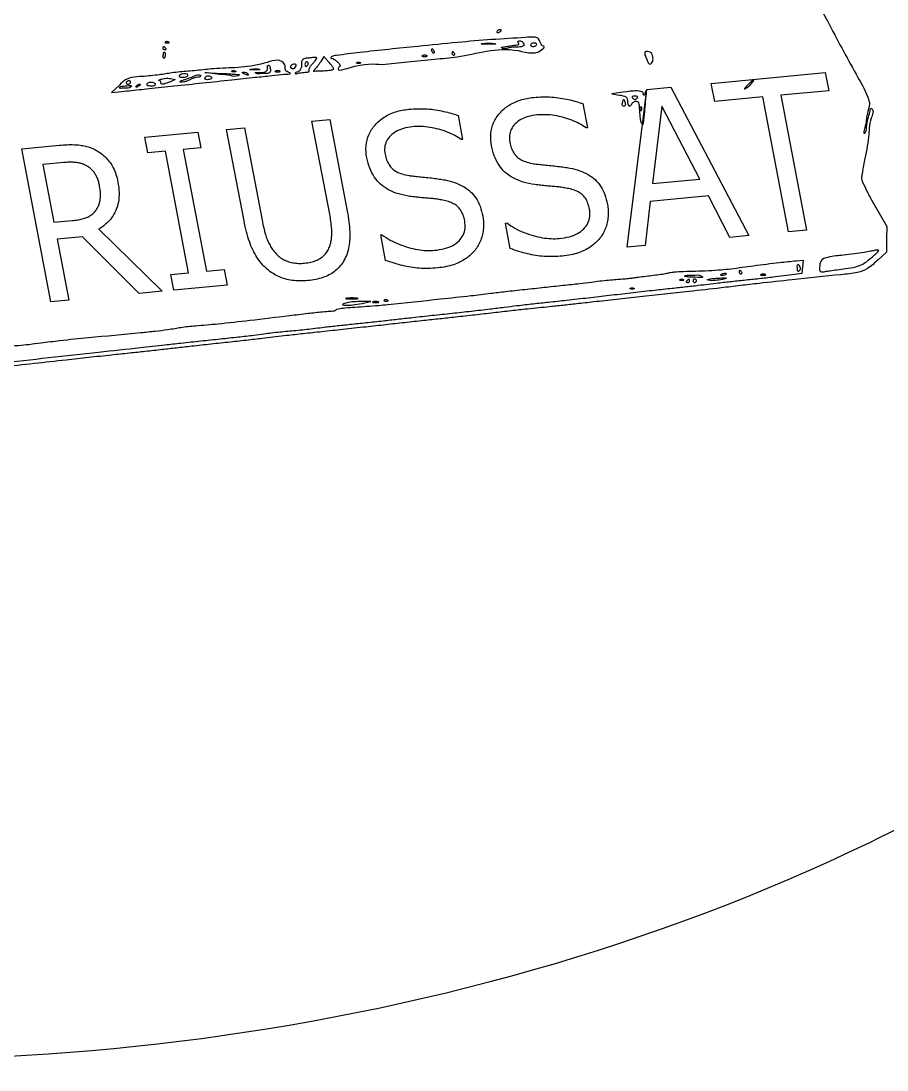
# Model space of a CAD drawing. Extents: x 145.8 to 183.3, y 29.9 to 64.5.
# Drawn here: x 162.83 to 170.75, y 29.91 to 39.51 of the extents above; entities that cross this region are included whole.
import ezdxf

# ---------------------------------------------------------------- set-up
doc = ezdxf.new("R2010")
doc.units = 0
doc.layers.add('Layer_1', color=7, linetype='CONTINUOUS')

msp = doc.modelspace()

# ---------------------------------------------------------------- linework, layer by layer
at = {"layer": 'Layer_1', "color": 7}
for points in [[(170.0319, 39.714248), (170.094525, 39.722198), (170.211915, 39.50676)], [(164.17626, 39.320925), (164.17626, 39.321225)], [(167.049023, 39.306307), (167.049038, 39.30615)], [(164.147648, 39.192697), (164.147498, 39.192622)], [(165.645353, 39.135375), (165.599678, 39.1872), (165.571478, 39.143175)], [(166.590773, 39.233175), (166.590923, 39.23325)], [(167.225385, 39.2718), (167.225468, 39.272175)], [(165.34005, 39.0927), (165.34005, 39.0924)], [(165.899295, 39.132375), (165.899295, 39.132075)], [(166.130873, 39.115102), (166.131045, 39.115125)], [(164.64291, 39.023122), (164.509868, 39.041722), (164.666385, 39.033322)], [(164.64291, 39.023422), (164.64291, 39.023122)], [(164.756715, 39.054548), (164.756715, 39.054248)], [(164.870235, 39.029122), (164.86986, 39.029122)], [(164.928728, 39.071332), (164.928773, 39.071497)], [(165.014745, 39.040522), (165.01464, 39.040597)], [(165.437993, 39.0438), (165.438173, 39.044175)], [(165.69135, 39.0729), (165.691328, 39.0732)], [(163.726942, 38.926372), (163.653892, 38.857372), (163.721917, 38.864872)], [(163.727843, 38.904547), (163.727843, 38.904922)], [(164.102873, 38.950822), (164.102918, 38.950972)], [(164.195663, 38.986297), (164.237138, 38.978347), (164.195588, 38.956822)], [(164.228182, 38.918722), (164.228138, 38.918422)], [(164.508818, 38.983822), (164.508893, 38.983672)], [(168.313215, 38.858587), (168.234953, 38.847187), (168.305378, 38.835262)], [(167.968936, 38.756225), (168.010934, 38.536217), (167.999358, 38.53512)], [(168.494872, 38.707072), (168.494573, 38.707072)], [(165.652442, 37.742919), (165.48983, 38.594756), (165.6537, 38.610295), (165.813502, 37.772542)], [(166.826889, 38.647924), (166.868887, 38.427916), (166.857311, 38.426818)], [(168.534503, 38.66382), (168.534697, 38.663797)], [(164.867569, 37.682855), (164.70765, 38.520589), (164.87152, 38.536129), (165.033234, 37.688991)], [(164.119093, 37.039437), (163.9064, 37.019267), (163.38799, 37.536786), (163.157081, 37.514889), (163.263334, 36.958285), (163.099464, 36.942745), (162.832215, 38.342724), (163.177334, 38.375451)], [(163.219443, 38.216715), (163.026604, 38.198428), (163.127473, 37.670028), (163.292996, 37.685725)], [(168.195767, 37.833014), (168.195832, 37.832859)], [(170.636422, 37.833233), (170.751855, 37.630523), (170.751105, 37.51416), (170.750355, 37.397805), (170.67312, 37.32783)], [(167.05372, 37.724713), (167.053715, 37.724551)], [(167.305454, 37.429682), (167.260942, 37.662858), (167.272518, 37.663956)], [(163.538825, 37.607519), (164.119093, 37.039437)], [(166.163337, 37.321375), (166.118825, 37.55455), (166.130402, 37.555648)], [(169.834425, 37.184775), (169.977802, 37.203), (169.983052, 37.26195), (169.989052, 37.3209), (169.926127, 37.31565)], [(168.9006, 37.178055), (168.90063, 37.178355)], [(168.857917, 37.14492), (168.857917, 37.14462)], [(169.108147, 37.144005), (169.108147, 37.144455)], [(165.899085, 36.975105), (165.899092, 36.974512)], [(168.403995, 37.06662), (168.403995, 37.06632)], [(165.973725, 36.932062), (166.028475, 36.944362), (165.95805, 36.945862)], [(166.09473, 36.942352), (166.09473, 36.942712)], [(166.180133, 36.957937), (166.180133, 36.958237)]]:
    msp.add_lwpolyline(points, dxfattribs=at)
for points in [[(167.21763, 39.42015)], [(167.491553, 39.294825)], [(164.14986, 39.26355)], [(166.501568, 39.1956)], [(166.77156, 39.216525)], [(168.609953, 39.190672)], [(165.425498, 39.113925)], [(164.275088, 39.013372)], [(165.155513, 39.054998)], [(170.221378, 38.874971), (169.781082, 38.833217), (170.016742, 37.598716), (169.852879, 37.583177), (169.617219, 38.817678), (169.176922, 38.775924), (169.145334, 38.941402), (170.18979, 39.040449)], [(163.789883, 38.950972)], [(163.887443, 38.921647)], [(163.977705, 38.935297)], [(164.322053, 38.976998)], [(169.490375, 37.5488), (169.315745, 37.53224), (169.120433, 37.910965), (168.587441, 37.860421), (168.54109, 37.458779), (168.374738, 37.443004), (168.556063, 38.885521), (168.774552, 38.90624)], [(169.534485, 38.96625)], [(168.422872, 38.810115)], [(168.356947, 38.763165)], [(169.039431, 38.066014), (168.692222, 38.732831), (168.606589, 38.024967)], [(164.712506, 37.095711), (164.225862, 37.049562), (164.198582, 37.192468), (164.359969, 37.207773), (164.147282, 38.321931), (163.985895, 38.306627), (163.958613, 38.449541), (164.445257, 38.49569), (164.472539, 38.352776), (164.311152, 38.337471), (164.523839, 37.223313), (164.685226, 37.238617)], [(163.54384, 38.009154)], [(169.2294, 37.18818)], [(169.401495, 37.213605)], [(169.601055, 37.19268)], [(169.934092, 37.25343)], [(170.374425, 37.246582)], [(168.916268, 37.126395)], [(168.978892, 37.13517)], [(165.973703, 36.932137)]]:
    msp.add_lwpolyline(points, close=True, dxfattribs=at)
at = {"layer": 'Layer_1', "color": 1}
msp.add_open_spline([(176.274137, 35.676233), (174.448874, 34.323994), (170.848624, 31.656765), (164.371538, 29.864639), (157.949926, 29.994084), (152.205285, 32.244073), (147.920151, 36.383592), (145.717178, 41.904163), (145.88826, 48.00469), (148.285365, 53.910654), (152.567969, 58.979144), (158.233907, 62.65021), (164.638105, 64.525827), (171.078211, 64.375197), (176.818578, 62.130105), (181.103733, 57.990562), (183.310609, 52.46552), (183.12301, 46.383912), (180.792569, 40.401587), (177.812071, 37.284597), (176.274137, 35.676233)], degree=3, knots=[0, 0, 0, 0, 6.766367, 13.346357, 19.73316, 25.749556, 31.410271, 37.120766, 43.060724, 49.272926, 55.895829, 62.662196, 69.242186, 75.628989, 81.645386, 87.3061, 93.016596, 98.956553, 105.168756, 111.791658, 111.791658, 111.791658, 111.791658], dxfattribs=at)
at = {"layer": 'Layer_1', "color": 7}
for points, knots in [([(170.211915, 39.50676), (170.297176, 39.346061), (170.419833, 39.114877), (170.560715, 38.870743), (170.603367, 38.745359), (170.563386, 38.651204), (170.571107, 38.596762), (170.532925, 38.470356), (170.566592, 38.499694), (170.56389, 38.559712), (170.584587, 38.631705), (170.599277, 38.6779), (170.604229, 38.719883), (170.640077, 38.690688), (170.587326, 38.588419), (170.593389, 38.435866), (170.554648, 38.277618), (170.533107, 38.161205), (170.526366, 38.109114), (170.516971, 38.062993), (170.544745, 38.009118), (170.581041, 37.931337), (170.616459, 37.868596), (170.636422, 37.833233)], [0, 0, 0, 0, 0.544915, 0.783926, 0.849497, 0.93277, 1.053359, 1.118671, 1.126336, 1.172814, 1.287328, 1.333518, 1.357312, 1.364654, 1.450728, 1.625724, 1.855514, 1.924025, 1.981128, 2.014514, 2.061116, 2.155023, 2.276321, 2.276321, 2.276321, 2.276321]), ([(167.21763, 39.42015), (167.218956, 39.422691), (167.221247, 39.427082), (167.218619, 39.434732), (167.210525, 39.436541), (167.201876, 39.433983), (167.192931, 39.428595), (167.186372, 39.421093), (167.182584, 39.413251), (167.184955, 39.405426), (167.193335, 39.403808), (167.201991, 39.406312), (167.211095, 39.411615), (167.215452, 39.417305), (167.21763, 39.42015)], [0, 0, 0, 0, 0.008318, 0.014371, 0.021111, 0.030565, 0.041236, 0.051904, 0.060275, 0.066269, 0.073326, 0.08278, 0.093451, 0.104119, 0.104119, 0.104119, 0.104119]), ([(164.14986, 39.26355), (164.148009, 39.266289), (164.144606, 39.271324), (164.139213, 39.276439), (164.133682, 39.280275), (164.128875, 39.276845), (164.127151, 39.270939), (164.125966, 39.263534), (164.128101, 39.255241), (164.134617, 39.249313), (164.142513, 39.247297), (164.150578, 39.2487), (164.153706, 39.256506), (164.151276, 39.260957), (164.14986, 39.26355)], [0, 0, 0, 0, 0.009787, 0.017989, 0.023275, 0.027275, 0.033341, 0.041424, 0.049644, 0.057846, 0.066449, 0.073783, 0.079856, 0.088334, 0.088334, 0.088334, 0.088334]), ([(164.17626, 39.321225), (164.172377, 39.322413), (164.164998, 39.324669), (164.154831, 39.323878), (164.1461, 39.321811), (164.144352, 39.313163), (164.155882, 39.311599), (164.166315, 39.311873), (164.177297, 39.310312), (164.185945, 39.31772), (164.180059, 39.319668), (164.17626, 39.320925)], [0, 0, 0, 0, 0.011987, 0.022779, 0.031207, 0.035888, 0.043789, 0.057767, 0.071206, 0.075849, 0.084303, 0.084303, 0.084303, 0.084303]), ([(166.131045, 39.115125), (166.209211, 39.122994), (166.369739, 39.139154), (166.598236, 39.164587), (166.938887, 39.187393), (167.246405, 39.306383), (167.557663, 39.190124), (167.620648, 39.281066), (167.596435, 39.283273), (167.586817, 39.302658), (167.572933, 39.325951), (167.563922, 39.361329), (167.506884, 39.368566), (167.370714, 39.355022), (167.131867, 39.344509), (166.805436, 39.31519), (166.403013, 39.274112), (166.032808, 39.237849), (165.771205, 39.204394), (165.679755, 39.193734), (165.662115, 39.178149), (165.664155, 39.169123), (165.675548, 39.17038), (165.688878, 39.164283), (165.706615, 39.152981), (165.725463, 39.135493), (165.741526, 39.12084), (165.75058, 39.099068), (165.735458, 39.091362), (165.71509, 39.047584), (165.954711, 39.129811), (166.05545, 39.1214), (166.130873, 39.115102)], [0, 0, 0, 0, 0.235596, 0.483843, 0.690995, 1.252747, 1.488672, 1.499069, 1.51499, 1.537189, 1.562929, 1.598284, 1.634129, 1.716036, 2.024629, 2.337978, 2.703831, 3.237303, 3.45104, 3.500123, 3.509646, 3.514677, 3.523026, 3.53775, 3.55987, 3.585355, 3.613967, 3.628521, 3.643794, 3.656929, 3.7581, 4.059518, 4.059518, 4.059518, 4.059518]), ([(167.049038, 39.30615), (167.060073, 39.307188), (167.084033, 39.30944), (167.122993, 39.308526), (167.14643, 39.308629), (167.182192, 39.302398), (167.137807, 39.300005), (167.107339, 39.30033), (167.078047, 39.300567), (167.030217, 39.30211), (167.04428, 39.305249), (167.049023, 39.306307)], [0, 0, 0, 0, 0.033615, 0.072982, 0.109731, 0.124807, 0.143079, 0.190207, 0.238496, 0.25981, 0.270656, 0.270656, 0.270656, 0.270656]), ([(167.225468, 39.272175), (167.232928, 39.273551), (167.252369, 39.277137), (167.285596, 39.282148), (167.325876, 39.286286), (167.355272, 39.294419), (167.384914, 39.29555), (167.384638, 39.312804), (167.371761, 39.314426), (167.373788, 39.327421), (167.385976, 39.330711), (167.399818, 39.331992), (167.414573, 39.324011), (167.425258, 39.311366), (167.437806, 39.290524), (167.405785, 39.275922), (167.359888, 39.271275), (167.304062, 39.275851), (167.232789, 39.246468), (167.225986, 39.269744), (167.225385, 39.2718)], [0, 0, 0, 0, 0.022731, 0.059233, 0.10163, 0.14023, 0.16168, 0.169379, 0.182234, 0.188617, 0.201692, 0.215141, 0.230854, 0.248369, 0.268393, 0.287108, 0.333563, 0.413117, 0.477247, 0.483459, 0.483459, 0.483459, 0.483459]), ([(167.491553, 39.294825), (167.492769, 39.297708), (167.495717, 39.304696), (167.508847, 39.309183), (167.52341, 39.311072), (167.536769, 39.30979), (167.548343, 39.30439), (167.547018, 39.29297), (167.538068, 39.286267), (167.52711, 39.280725), (167.514541, 39.27843), (167.50323, 39.280367), (167.493842, 39.285757), (167.492281, 39.29194), (167.491553, 39.294825)], [0, 0, 0, 0, 0.009054, 0.021943, 0.038312, 0.05336, 0.063203, 0.071246, 0.082436, 0.095325, 0.108232, 0.119774, 0.129617, 0.138226, 0.138226, 0.138226, 0.138226]), ([(164.147498, 39.192622), (164.148575, 39.196885), (164.150625, 39.204999), (164.148653, 39.216596), (164.143154, 39.225713), (164.132227, 39.22654), (164.12712, 39.214799), (164.127106, 39.199084), (164.121551, 39.178113), (164.142744, 39.168501), (164.14556, 39.182397), (164.147648, 39.192697)], [0, 0, 0, 0, 0.013028, 0.024804, 0.034803, 0.042365, 0.052247, 0.067371, 0.093902, 0.101996, 0.125188, 0.125188, 0.125188, 0.125188]), ([(166.501568, 39.1956), (166.505693, 39.196839), (166.514311, 39.199428), (166.528172, 39.198625), (166.537848, 39.19795), (166.548273, 39.190713), (166.533051, 39.187493), (166.521189, 39.187905), (166.509279, 39.187439), (166.494194, 39.191025), (166.499321, 39.194206), (166.501568, 39.1956)], [0, 0, 0, 0, 0.012904, 0.026954, 0.039857, 0.045962, 0.053475, 0.070681, 0.087743, 0.095334, 0.101253, 0.101253, 0.101253, 0.101253]), ([(166.590923, 39.23325), (166.589265, 39.236355), (166.586208, 39.242082), (166.58528, 39.250185), (166.586562, 39.258282), (166.594638, 39.258092), (166.599965, 39.250374), (166.604953, 39.239173), (166.615091, 39.2232), (166.5984, 39.214462), (166.59406, 39.225109), (166.590773, 39.233175)], [0, 0, 0, 0, 0.010338, 0.019067, 0.025522, 0.030397, 0.038945, 0.05131, 0.071565, 0.077935, 0.097837, 0.097837, 0.097837, 0.097837]), ([(166.77156, 39.216525), (166.77175, 39.219171), (166.772086, 39.223855), (166.773918, 39.229723), (166.778653, 39.233256), (166.784211, 39.229493), (166.789581, 39.224348), (166.794813, 39.217209), (166.798523, 39.209505), (166.795538, 39.201801), (166.787501, 39.20025), (166.779678, 39.202208), (166.772902, 39.208131), (166.772011, 39.213704), (166.77156, 39.216525)], [0, 0, 0, 0, 0.00795, 0.014078, 0.018113, 0.023327, 0.031483, 0.041407, 0.049716, 0.055843, 0.063085, 0.071704, 0.079848, 0.088192, 0.088192, 0.088192, 0.088192]), ([(168.609878, 39.190672), (168.607532, 39.199074), (168.603374, 39.213965), (168.585186, 39.230969), (168.563852, 39.231575), (168.536255, 39.236124), (168.534465, 39.200453), (168.553688, 39.170814), (168.562159, 39.137995), (168.582426, 39.112429), (168.600397, 39.12783), (168.610705, 39.143873), (168.614506, 39.16689), (168.611547, 39.182347), (168.609953, 39.190672)], [0, 0, 0, 0, 0.02595, 0.045992, 0.06838, 0.092889, 0.109672, 0.156801, 0.199418, 0.217655, 0.235955, 0.255759, 0.277508, 0.302898, 0.302898, 0.302898, 0.302898]), ([(164.228138, 38.918422), (164.315488, 38.92777), (164.49137, 38.946591), (164.737312, 38.972347), (164.948904, 38.996138), (165.106454, 39.009929), (165.219543, 39.027926), (165.268643, 39.024266), (165.296172, 39.032698), (165.283037, 39.041381), (165.270897, 39.046085), (165.251883, 39.054059), (165.239868, 39.072402), (165.250459, 39.098947), (165.205636, 39.180185), (164.931693, 39.070725), (164.720508, 39.091371), (164.511771, 39.066948), (164.433667, 39.059757), (164.354807, 39.053461), (164.279761, 39.046743), (164.211844, 39.039073), (164.149469, 39.028946), (164.085788, 39.018939), (164.014299, 39.011459), (163.929703, 39.003249), (163.85066, 39.002243), (163.775939, 38.976484), (163.744532, 38.944362), (163.726942, 38.926372)], [0, 0, 0, 0, 0.263452, 0.530464, 0.743229, 0.89835, 1.014234, 1.065796, 1.071496, 1.079569, 1.096781, 1.120211, 1.136881, 1.15657, 1.199326, 1.374674, 1.842855, 1.915582, 2.000312, 2.078676, 2.152775, 2.226388, 2.28364, 2.342333, 2.419747, 2.499193, 2.597407, 2.65586, 2.730264, 2.730264, 2.730264, 2.730264]), ([(165.01464, 39.040597), (165.029903, 39.041505), (165.054063, 39.042941), (165.087261, 39.064325), (165.082324, 39.087433), (165.083396, 39.101955), (165.088343, 39.106341), (165.095841, 39.108666), (165.104087, 39.100512), (165.107462, 39.086254), (165.108794, 39.066596), (165.110082, 39.038893), (165.071115, 39.027089), (165.029945, 39.036688), (164.990466, 39.024722), (164.959458, 39.043922), (164.988399, 39.042143), (165.014745, 39.040522)], [0, 0, 0, 0, 0.046283, 0.073263, 0.103226, 0.10936, 0.11528, 0.121964, 0.130699, 0.145608, 0.165416, 0.192159, 0.216092, 0.270543, 0.323574, 0.327822, 0.370949, 0.370949, 0.370949, 0.370949]), ([(165.34005, 39.0924), (165.34396, 39.09902), (165.350543, 39.110167), (165.330629, 39.122643), (165.313582, 39.11512), (165.299152, 39.108214), (165.291399, 39.099178), (165.293364, 39.085642), (165.306722, 39.075347), (165.327469, 39.076652), (165.335595, 39.087017), (165.34005, 39.0927)], [0, 0, 0, 0, 0.019202, 0.032334, 0.057182, 0.070739, 0.08128, 0.089774, 0.108741, 0.125799, 0.146505, 0.146505, 0.146505, 0.146505]), ([(165.438173, 39.044175), (165.443882, 39.044302), (165.452994, 39.044505), (165.46726, 39.0509), (165.462452, 39.063543), (165.463867, 39.079834), (165.477413, 39.10112), (165.496501, 39.123423), (165.516756, 39.145901), (165.528955, 39.160733), (165.536875, 39.17924), (165.513911, 39.178041), (165.493085, 39.178504), (165.456444, 39.172602), (165.421319, 39.17231), (165.391125, 39.14824), (165.395204, 39.115406), (165.393276, 39.085473), (165.379883, 39.060259), (165.363057, 39.043514), (165.332717, 39.041582), (165.339595, 39.022333), (165.364229, 39.039505), (165.387509, 39.038886), (165.413343, 39.043048), (165.430176, 39.043562), (165.437993, 39.0438)], [0, 0, 0, 0, 0.017936, 0.028624, 0.037736, 0.052509, 0.077927, 0.11048, 0.142306, 0.165302, 0.175343, 0.188088, 0.214409, 0.248958, 0.294598, 0.318817, 0.353555, 0.384764, 0.409584, 0.435293, 0.461661, 0.464549, 0.490946, 0.515957, 0.543164, 0.566746, 0.566746, 0.566746, 0.566746]), ([(165.425498, 39.113925), (165.425871, 39.118083), (165.426554, 39.125701), (165.431955, 39.135355), (165.440963, 39.139329), (165.449273, 39.136847), (165.455293, 39.131381), (165.45767, 39.12312), (165.454988, 39.114195), (165.449434, 39.105804), (165.442536, 39.099085), (165.432949, 39.096177), (165.426021, 39.103872), (165.425692, 39.110202), (165.425498, 39.113925)], [0, 0, 0, 0, 0.012461, 0.022833, 0.031528, 0.039686, 0.047426, 0.055078, 0.064059, 0.07443, 0.085009, 0.093039, 0.100779, 0.111834, 0.111834, 0.111834, 0.111834]), ([(165.571478, 39.143175), (165.565914, 39.134795), (165.55502, 39.118388), (165.539033, 39.096671), (165.525342, 39.080091), (165.514062, 39.068378), (165.508184, 39.061347), (165.500505, 39.051772), (165.529462, 39.056804), (165.551777, 39.054012), (165.598768, 39.057012), (165.640061, 39.061194), (165.672809, 39.063357), (165.687162, 39.070744), (165.69135, 39.0729)], [0, 0, 0, 0, 0.030192, 0.059116, 0.080604, 0.095314, 0.106351, 0.111369, 0.124241, 0.157985, 0.205349, 0.252816, 0.286938, 0.300996, 0.300996, 0.300996, 0.300996]), ([(165.691328, 39.0732), (165.6893, 39.077417), (165.683259, 39.089982), (165.666677, 39.110083), (165.653041, 39.126256), (165.645353, 39.135375)], [0, 0, 0, 0, 0.014004, 0.041731, 0.077578, 0.077578, 0.077578, 0.077578]), ([(165.899295, 39.132075), (165.901735, 39.133539), (165.907283, 39.136868), (165.918595, 39.136649), (165.926796, 39.134564), (165.939051, 39.130183), (165.930232, 39.122956), (165.919381, 39.124558), (165.909103, 39.124134), (165.897312, 39.126046), (165.89876, 39.130666), (165.899295, 39.132375)], [0, 0, 0, 0, 0.008458, 0.019233, 0.031204, 0.039701, 0.044286, 0.0577, 0.071528, 0.079474, 0.084137, 0.084137, 0.084137, 0.084137]), ([(164.275088, 39.013372), (164.278349, 39.01626), (164.286269, 39.023272), (164.303737, 39.027465), (164.323338, 39.029771), (164.33973, 39.028041), (164.354265, 39.023919), (164.35449, 39.010663), (164.341108, 39.004235), (164.325151, 38.998994), (164.304956, 38.9971), (164.288984, 38.998538), (164.273771, 39.003131), (164.274709, 39.010428), (164.275088, 39.013372)], [0, 0, 0, 0, 0.012906, 0.031345, 0.052513, 0.07132, 0.083196, 0.091232, 0.104138, 0.122577, 0.143745, 0.162552, 0.174427, 0.182463, 0.182463, 0.182463, 0.182463]), ([(164.322045, 38.976922), (164.352242, 38.986356), (164.39839, 39.000772), (164.440198, 39.023785), (164.474325, 39.015909), (164.466684, 39.003272), (164.45645, 38.998988), (164.441222, 38.997822), (164.420981, 38.994774), (164.396791, 38.98642), (164.370878, 38.97424), (164.344694, 38.96199), (164.316802, 38.95488), (164.299257, 38.950795), (164.275067, 38.95409), (164.300186, 38.969866), (164.312822, 38.973987), (164.322053, 38.976998)], [0, 0, 0, 0, 0.092278, 0.141022, 0.156902, 0.165159, 0.176308, 0.19025, 0.210453, 0.237737, 0.266595, 0.29615, 0.325371, 0.348512, 0.360932, 0.373595, 0.407905, 0.407905, 0.407905, 0.407905]), ([(164.508893, 38.983672), (164.509733, 38.990436), (164.511821, 39.007228), (164.541415, 39.011551), (164.56321, 39.008168), (164.57431, 38.992402), (164.564306, 38.981332), (164.549948, 38.977471), (164.533617, 38.975054), (164.518355, 38.975777), (164.511643, 38.981439), (164.508818, 38.983822)], [0, 0, 0, 0, 0.018746, 0.046541, 0.07389, 0.084742, 0.094558, 0.11188, 0.129519, 0.144453, 0.155306, 0.155306, 0.155306, 0.155306]), ([(164.666385, 39.033322), (164.69451, 39.032149), (164.743138, 39.03012), (164.78298, 39.023657), (164.837558, 39.024433), (164.790039, 38.998768), (164.736009, 39.018444), (164.677839, 39.021555), (164.64291, 39.023422)], [0, 0, 0, 0, 0.0796, 0.137627, 0.161558, 0.179471, 0.247351, 0.349372, 0.349372, 0.349372, 0.349372]), ([(164.756715, 39.054248), (164.759155, 39.055712), (164.764703, 39.059041), (164.776015, 39.058822), (164.784216, 39.056737), (164.796471, 39.052355), (164.787652, 39.045129), (164.776801, 39.04673), (164.766523, 39.046306), (164.754732, 39.048218), (164.75618, 39.052839), (164.756715, 39.054548)], [0, 0, 0, 0, 0.008458, 0.019233, 0.031204, 0.039701, 0.044286, 0.0577, 0.071528, 0.079474, 0.084137, 0.084137, 0.084137, 0.084137]), ([(164.86986, 39.029122), (164.862945, 39.030293), (164.854389, 39.03174), (164.848974, 39.04613), (164.867576, 39.042916), (164.879236, 39.043176), (164.893223, 39.037613), (164.901221, 39.030077), (164.912409, 39.015251), (164.888717, 39.018294), (164.87841, 39.024333), (164.870235, 39.029122)], [0, 0, 0, 0, 0.019308, 0.023889, 0.038228, 0.052969, 0.066979, 0.078464, 0.091937, 0.100162, 0.131708, 0.131708, 0.131708, 0.131708]), ([(164.928773, 39.071497), (164.937557, 39.072577), (164.955593, 39.074795), (164.982812, 39.073467), (165.000058, 39.07463), (165.019896, 39.066028), (164.985548, 39.065193), (164.964522, 39.064563), (164.942033, 39.064084), (164.911576, 39.067579), (164.923208, 39.070125), (164.928728, 39.071332)], [0, 0, 0, 0, 0.026698, 0.05482, 0.078517, 0.086241, 0.101967, 0.136642, 0.170153, 0.182958, 0.194516, 0.194516, 0.194516, 0.194516]), ([(165.155513, 39.054998), (165.159627, 39.056237), (165.168239, 39.058831), (165.182096, 39.058014), (165.191792, 39.057367), (165.202169, 39.050106), (165.186986, 39.046891), (165.175128, 39.047302), (165.163224, 39.046836), (165.148139, 39.050423), (165.153266, 39.053604), (165.155513, 39.054998)], [0, 0, 0, 0, 0.012871, 0.026938, 0.039858, 0.045937, 0.053435, 0.070625, 0.087687, 0.095277, 0.101197, 0.101197, 0.101197, 0.101197]), ([(163.721917, 38.864872), (163.753359, 38.868174), (163.845436, 38.877842), (164.014176, 38.895938), (164.151492, 38.910558), (164.228182, 38.918722)], [0, 0, 0, 0, 0.094843, 0.27775, 0.509121, 0.509121, 0.509121, 0.509121]), ([(163.727842, 38.904922), (163.731841, 38.907633), (163.742492, 38.914855), (163.766798, 38.918578), (163.792332, 38.917924), (163.847754, 38.928511), (163.820822, 38.895303), (163.784281, 38.901278), (163.754115, 38.897518), (163.731102, 38.893888), (163.728553, 38.902225), (163.727843, 38.904547)], [0, 0, 0, 0, 0.01447, 0.03855, 0.068246, 0.112542, 0.121479, 0.176893, 0.206808, 0.224341, 0.231112, 0.231112, 0.231112, 0.231112]), ([(163.789883, 38.950972), (163.792023, 38.953757), (163.796298, 38.959316), (163.804873, 38.964675), (163.813762, 38.967465), (163.822074, 38.965195), (163.827588, 38.959158), (163.829984, 38.950831), (163.825959, 38.94185), (163.816371, 38.936528), (163.805048, 38.934849), (163.794504, 38.935748), (163.786602, 38.942773), (163.788766, 38.948181), (163.789883, 38.950972)], [0, 0, 0, 0, 0.010456, 0.020877, 0.02989, 0.037587, 0.045256, 0.053535, 0.062108, 0.072515, 0.084987, 0.096144, 0.103813, 0.11199, 0.11199, 0.11199, 0.11199]), ([(163.887443, 38.921572), (163.890994, 38.92465), (163.897294, 38.930109), (163.906608, 38.934658), (163.916551, 38.933885), (163.916583, 38.924453), (163.90768, 38.918083), (163.896132, 38.913912), (163.884091, 38.904129), (163.874442, 38.913536), (163.881688, 38.918057), (163.887443, 38.921647)], [0, 0, 0, 0, 0.013923, 0.024705, 0.031955, 0.037709, 0.047527, 0.062032, 0.078372, 0.082143, 0.096705, 0.096705, 0.096705, 0.096705]), ([(163.977705, 38.935297), (163.98051, 38.93816), (163.986894, 38.944676), (164.001022, 38.949383), (164.016762, 38.951742), (164.032983, 38.949594), (164.045886, 38.944306), (164.057529, 38.937503), (164.055435, 38.923476), (164.036988, 38.921114), (164.016778, 38.918753), (163.99712, 38.920936), (163.977885, 38.92396), (163.977752, 38.932332), (163.977705, 38.935297)], [0, 0, 0, 0, 0.011886, 0.027053, 0.043378, 0.059678, 0.074806, 0.086805, 0.095015, 0.109906, 0.134175, 0.158364, 0.173197, 0.181333, 0.181333, 0.181333, 0.181333]), ([(164.102918, 38.950972), (164.10415, 38.953654), (164.106453, 38.95866), (164.100882, 38.966904), (164.094132, 38.967057), (164.084016, 38.970774), (164.100691, 38.977726), (164.113778, 38.982676), (164.140695, 38.987718), (164.167972, 38.989458), (164.186778, 38.987311), (164.195663, 38.986297)], [0, 0, 0, 0, 0.008335, 0.015564, 0.024985, 0.030247, 0.039128, 0.0584, 0.085346, 0.115134, 0.141812, 0.141812, 0.141812, 0.141812]), ([(164.195588, 38.956822), (164.180748, 38.951238), (164.155255, 38.941646), (164.111032, 38.927039), (164.104745, 38.945364), (164.102873, 38.950822)], [0, 0, 0, 0, 0.051733, 0.088872, 0.104629, 0.104629, 0.104629, 0.104629]), ([(169.53447, 38.966325), (169.534041, 38.968581), (169.532438, 38.977009), (169.512295, 38.957088), (169.496117, 38.944994), (169.472802, 38.920832), (169.45916, 38.90699), (169.441691, 38.885888), (169.486981, 38.90969), (169.504486, 38.9299), (169.525325, 38.95515), (169.534485, 38.96625)], [0, 0, 0, 0, 0.005843, 0.021832, 0.05224, 0.08623, 0.111517, 0.122783, 0.144958, 0.197256, 0.238277, 0.238277, 0.238277, 0.238277]), ([(167.272518, 37.663956), (167.297455, 37.647235), (167.347184, 37.613891), (167.428776, 37.575431), (167.513172, 37.546876), (167.59709, 37.528), (167.677369, 37.518646), (167.760459, 37.520587), (167.842572, 37.534286), (167.919983, 37.562605), (167.979092, 37.605444), (168.019473, 37.659435), (168.037811, 37.723741), (168.032804, 37.78756), (168.017524, 37.844419), (167.995729, 37.890665), (167.964821, 37.925345), (167.92627, 37.950156), (167.880599, 37.969134), (167.83203, 37.980831), (167.783378, 37.989021), (167.7364, 37.995198), (167.6874, 37.999246), (167.636404, 38.003194), (167.583402, 38.008939), (167.511358, 38.017138), (167.425629, 38.034561), (167.333863, 38.071596), (167.257803, 38.123713), (167.199237, 38.192302), (167.1568, 38.275128), (167.129635, 38.372312), (167.121153, 38.477767), (167.147316, 38.583461), (167.206852, 38.673284), (167.290918, 38.745897), (167.398536, 38.794743), (167.506072, 38.81386), (167.603475, 38.818999), (167.685024, 38.817482), (167.762655, 38.808696), (167.835814, 38.794787), (167.904538, 38.778132), (167.947872, 38.763391), (167.968936, 38.756225)], [0, 0, 0, 0, 0.089968, 0.179413, 0.269611, 0.356802, 0.437019, 0.511436, 0.605432, 0.685669, 0.756481, 0.82144, 0.88426, 0.952512, 1.010757, 1.060494, 1.104381, 1.148147, 1.19693, 1.252116, 1.297608, 1.344945, 1.394203, 1.445087, 1.498385, 1.554119, 1.662651, 1.759696, 1.849102, 1.936499, 2.027384, 2.126122, 2.2378, 2.34098, 2.446345, 2.556037, 2.670118, 2.796387, 2.881357, 2.962625, 3.040761, 3.115411, 3.185948, 3.252668, 3.252668, 3.252668, 3.252668]), ([(168.305378, 38.835262), (168.320571, 38.833133), (168.344207, 38.829821), (168.375529, 38.812398), (168.379441, 38.779256), (168.377048, 38.752151), (168.401829, 38.725873), (168.415766, 38.751002), (168.427377, 38.765798), (168.44237, 38.775552), (168.4589, 38.780528), (168.478904, 38.774213), (168.485896, 38.745339), (168.486239, 38.70103), (168.494517, 38.63935), (168.493292, 38.596997), (168.519968, 38.555296), (168.525123, 38.591027), (168.530357, 38.618492), (168.533003, 38.64742), (168.534503, 38.66382)], [0, 0, 0, 0, 0.046431, 0.072231, 0.098779, 0.138507, 0.156638, 0.181849, 0.199648, 0.21758, 0.233505, 0.250736, 0.273226, 0.314058, 0.389199, 0.447187, 0.467853, 0.485301, 0.521567, 0.569044, 0.569044, 0.569044, 0.569044]), ([(168.534697, 38.663797), (168.536302, 38.682436), (168.539579, 38.720526), (168.544678, 38.773636), (168.547369, 38.824589), (168.553466, 38.850917), (168.548592, 38.882004), (168.539329, 38.852569), (168.538678, 38.842491), (168.525834, 38.830464), (168.528265, 38.857719), (168.489547, 38.874), (168.416293, 38.871599), (168.353156, 38.863629), (168.313215, 38.858587)], [0, 0, 0, 0, 0.055957, 0.114351, 0.162546, 0.201445, 0.211433, 0.23031, 0.250992, 0.257285, 0.268829, 0.300773, 0.37066, 0.490994, 0.490994, 0.490994, 0.490994]), ([(168.422872, 38.810115), (168.422261, 38.812971), (168.420867, 38.819488), (168.433148, 38.825105), (168.446313, 38.826214), (168.459666, 38.825073), (168.471656, 38.819789), (168.470469, 38.808627), (168.463217, 38.802099), (168.455421, 38.796395), (168.446344, 38.793551), (168.437376, 38.79637), (168.42912, 38.801736), (168.424982, 38.807286), (168.422872, 38.810115)], [0, 0, 0, 0, 0.007903, 0.018031, 0.033534, 0.049043, 0.059149, 0.067186, 0.077566, 0.087723, 0.096282, 0.10481, 0.114915, 0.125418, 0.125418, 0.125418, 0.125418]), ([(166.130402, 37.555648), (166.155338, 37.538927), (166.205067, 37.505583), (166.286659, 37.467123), (166.371055, 37.438568), (166.454973, 37.419693), (166.535253, 37.410338), (166.618344, 37.412279), (166.700459, 37.425979), (166.777872, 37.454297), (166.836982, 37.497135), (166.877359, 37.551129), (166.895695, 37.615433), (166.890686, 37.679251), (166.875413, 37.736109), (166.853642, 37.78235), (166.822775, 37.817055), (166.784222, 37.841852), (166.738557, 37.860834), (166.689988, 37.872531), (166.641336, 37.880721), (166.594356, 37.886897), (166.545355, 37.890945), (166.494359, 37.894893), (166.441357, 37.900638), (166.369312, 37.908836), (166.283582, 37.92626), (166.191816, 37.963295), (166.115756, 38.015411), (166.05719, 38.084), (166.014753, 38.166827), (165.987588, 38.264011), (165.979106, 38.369465), (166.005269, 38.475159), (166.064805, 38.564984), (166.148874, 38.637595), (166.256491, 38.686441), (166.364027, 38.705558), (166.46143, 38.710698), (166.54298, 38.709181), (166.62061, 38.700394), (166.693769, 38.686487), (166.762493, 38.669832), (166.805826, 38.65509), (166.826889, 38.647924)], [0, 0, 0, 0, 0.089968, 0.179413, 0.269611, 0.356802, 0.437019, 0.511436, 0.605436, 0.685676, 0.756487, 0.821444, 0.884263, 0.952516, 1.010759, 1.060487, 1.104351, 1.148117, 1.196898, 1.25208, 1.297573, 1.344912, 1.394174, 1.445055, 1.498353, 1.55409, 1.662622, 1.759667, 1.849073, 1.93647, 2.027355, 2.126093, 2.237771, 2.340951, 2.446316, 2.55601, 2.670092, 2.796357, 2.881331, 2.962599, 3.040732, 3.115384, 3.185922, 3.252638, 3.252638, 3.252638, 3.252638]), ([(168.356947, 38.763165), (168.355384, 38.768645), (168.352675, 38.778143), (168.349447, 38.787059), (168.344565, 38.796715), (168.339753, 38.787017), (168.336536, 38.778153), (168.331852, 38.762888), (168.328861, 38.748427), (168.332914, 38.734499), (168.344559, 38.730626), (168.356178, 38.734518), (168.360238, 38.748409), (168.358175, 38.757661), (168.356947, 38.763165)], [0, 0, 0, 0, 0.016458, 0.02853, 0.033895, 0.039253, 0.051347, 0.067777, 0.084702, 0.096229, 0.107001, 0.117723, 0.129241, 0.146157, 0.146157, 0.146157, 0.146157]), ([(168.494573, 38.707072), (168.494658, 38.711315), (168.494792, 38.717996), (168.496228, 38.729368), (168.504932, 38.727832), (168.506992, 38.719075), (168.507604, 38.70851), (168.505275, 38.700089), (168.500925, 38.687862), (168.493733, 38.696708), (168.494386, 38.702647), (168.494872, 38.707072)], [0, 0, 0, 0, 0.013828, 0.021774, 0.026437, 0.034895, 0.04567, 0.057641, 0.066138, 0.070723, 0.084137, 0.084137, 0.084137, 0.084137]), ([(167.999358, 38.53512), (167.979691, 38.548218), (167.938978, 38.575334), (167.869004, 38.606165), (167.79243, 38.630747), (167.712045, 38.648845), (167.630455, 38.656525), (167.549078, 38.654156), (167.471593, 38.641239), (167.402642, 38.614002), (167.34877, 38.573746), (167.311546, 38.523174), (167.294161, 38.463915), (167.298573, 38.404563), (167.313356, 38.350545), (167.335236, 38.304772), (167.365683, 38.267257), (167.407245, 38.238895), (167.460019, 38.218467), (167.513466, 38.206911), (167.566594, 38.20047), (167.618834, 38.194472), (167.678514, 38.188764), (167.740009, 38.182583), (167.797652, 38.174929), (167.864602, 38.164417), (167.93901, 38.144982), (168.017407, 38.109838), (168.083718, 38.063097), (168.136246, 38.000961), (168.174845, 37.922849), (168.188522, 37.864123), (168.195767, 37.833014)], [0, 0, 0, 0, 0.070779, 0.146523, 0.228378, 0.311875, 0.393183, 0.47354, 0.555572, 0.627649, 0.693813, 0.754732, 0.812858, 0.874989, 0.930674, 0.980309, 1.026141, 1.073878, 1.129448, 1.194947, 1.237402, 1.28998, 1.352695, 1.417256, 1.47538, 1.527116, 1.620545, 1.705118, 1.783629, 1.861829, 1.946691, 2.042282, 2.042282, 2.042282, 2.042282]), ([(166.857311, 38.426818), (166.837643, 38.439916), (166.796927, 38.467032), (166.726951, 38.497862), (166.650378, 38.522444), (166.569995, 38.540544), (166.488406, 38.548224), (166.407029, 38.545854), (166.329543, 38.532937), (166.260589, 38.505701), (166.206716, 38.465445), (166.169492, 38.414872), (166.152107, 38.355614), (166.156519, 38.296261), (166.171302, 38.242243), (166.193182, 38.19647), (166.223629, 38.158955), (166.265191, 38.130593), (166.317965, 38.110165), (166.371412, 38.098609), (166.42454, 38.092168), (166.47678, 38.08617), (166.536461, 38.080462), (166.597956, 38.074281), (166.655602, 38.066627), (166.722553, 38.056117), (166.796961, 38.03668), (166.875357, 38.001535), (166.941671, 37.954797), (166.994199, 37.89266), (167.032798, 37.814548), (167.046475, 37.755822), (167.05372, 37.724713)], [0, 0, 0, 0, 0.070782, 0.146528, 0.228384, 0.311877, 0.393183, 0.473539, 0.555575, 0.627654, 0.693818, 0.754738, 0.812864, 0.874995, 0.930679, 0.980315, 1.026147, 1.073884, 1.129454, 1.194952, 1.237408, 1.289986, 1.352701, 1.417263, 1.475389, 1.527128, 1.620555, 1.705127, 1.783641, 1.861841, 1.946703, 2.042294, 2.042294, 2.042294, 2.042294]), ([(163.177334, 38.375451), (163.200885, 38.377358), (163.245423, 38.380964), (163.308755, 38.381345), (163.365432, 38.377187), (163.417434, 38.368303), (163.466229, 38.352897), (163.514391, 38.330677), (163.560671, 38.300953), (163.603617, 38.263417), (163.641081, 38.219359), (163.673136, 38.167718), (163.69723, 38.106493), (163.715873, 38.030696), (163.726152, 37.945702), (163.720779, 37.85712), (163.697486, 37.778059), (163.6579, 37.709902), (163.60527, 37.651042), (163.561282, 37.622229), (163.538825, 37.607519)], [0, 0, 0, 0, 0.070868, 0.134019, 0.18978, 0.241179, 0.291912, 0.342817, 0.399889, 0.456308, 0.513309, 0.572803, 0.63779, 0.709779, 0.806572, 0.893531, 0.974211, 1.051386, 1.128323, 1.208569, 1.208569, 1.208569, 1.208569]), ([(163.54386, 38.009123), (163.541014, 38.021998), (163.535489, 38.046992), (163.522233, 38.082113), (163.505273, 38.113796), (163.484778, 38.142622), (163.45882, 38.167304), (163.430062, 38.186528), (163.40007, 38.201462), (163.36919, 38.211402), (163.335851, 38.216956), (163.299895, 38.219898), (163.260709, 38.219973), (163.233584, 38.217831), (163.219443, 38.216715)], [0, 0, 0, 0, 0.039519, 0.076719, 0.11218, 0.147112, 0.182354, 0.218976, 0.250506, 0.282597, 0.315884, 0.35168, 0.390743, 0.433285, 0.433285, 0.433285, 0.433285]), ([(163.292996, 37.685725), (163.309486, 37.687571), (163.340977, 37.691095), (163.385397, 37.700554), (163.425329, 37.712204), (163.460247, 37.729426), (163.489988, 37.752388), (163.513625, 37.779971), (163.531305, 37.810565), (163.543963, 37.84274), (163.551648, 37.877884), (163.554433, 37.917077), (163.551942, 37.961507), (163.546656, 37.992596), (163.54384, 38.009154)], [0, 0, 0, 0, 0.04975, 0.095004, 0.136099, 0.174239, 0.211069, 0.248056, 0.282463, 0.316629, 0.351378, 0.389964, 0.43416, 0.484518, 0.484518, 0.484518, 0.484518]), ([(165.813502, 37.772542), (165.819117, 37.740091), (165.829842, 37.678098), (165.836921, 37.588112), (165.836201, 37.506147), (165.826852, 37.431695), (165.806856, 37.364865), (165.776954, 37.307005), (165.739429, 37.258146), (165.695835, 37.217932), (165.645298, 37.186063), (165.587749, 37.162117), (165.523023, 37.145072), (165.452382, 37.135057), (165.380001, 37.131706), (165.309903, 37.136656), (165.244803, 37.150191), (165.18465, 37.172073), (165.129216, 37.201913), (165.076546, 37.241545), (165.02736, 37.290992), (164.982943, 37.350642), (164.945183, 37.418778), (164.914473, 37.497004), (164.88771, 37.585722), (164.874513, 37.649366), (164.867569, 37.682855)], [0, 0, 0, 0, 0.098757, 0.188664, 0.27037, 0.344318, 0.413023, 0.478514, 0.538571, 0.596968, 0.655514, 0.716855, 0.783251, 0.855786, 0.930522, 1.000243, 1.06604, 1.129342, 1.191615, 1.254198, 1.326418, 1.400087, 1.476628, 1.559384, 1.651734, 1.754293, 1.754293, 1.754293, 1.754293]), ([(165.033234, 37.688991), (165.037958, 37.665475), (165.046723, 37.621851), (165.062476, 37.562279), (165.079149, 37.512), (165.099487, 37.469192), (165.1226, 37.430623), (165.150207, 37.393851), (165.182886, 37.360013), (165.222222, 37.331997), (165.266133, 37.311227), (165.314672, 37.298357), (165.367459, 37.292926), (165.422564, 37.29505), (165.476458, 37.303102), (165.525431, 37.317738), (165.567748, 37.338617), (165.602502, 37.367133), (165.630302, 37.402072), (165.649552, 37.441271), (165.662252, 37.482578), (165.669655, 37.525102), (165.671906, 37.571404), (165.669951, 37.622784), (165.66354, 37.680702), (165.656289, 37.721352), (165.652442, 37.742919)], [0, 0, 0, 0, 0.07194, 0.133457, 0.184777, 0.230595, 0.275331, 0.319462, 0.368305, 0.415831, 0.46353, 0.513251, 0.565734, 0.622147, 0.678278, 0.728787, 0.774934, 0.818866, 0.862528, 0.907879, 0.949011, 0.991837, 1.037014, 1.087819, 1.145955, 1.211668, 1.211668, 1.211668, 1.211668]), ([(168.195832, 37.832859), (168.198568, 37.814676), (168.204035, 37.778339), (168.202578, 37.722738), (168.193879, 37.667958), (168.178882, 37.615119), (168.156104, 37.56636), (168.125167, 37.52143), (168.086216, 37.480864), (168.040156, 37.444362), (167.98781, 37.413089), (167.927646, 37.38794), (167.858456, 37.37036), (167.780326, 37.359718), (167.697969, 37.354998), (167.615874, 37.356529), (167.537515, 37.365273), (167.460901, 37.381078), (167.383344, 37.402), (167.331808, 37.420316), (167.305454, 37.429682)], [0, 0, 0, 0, 0.055078, 0.110066, 0.166015, 0.221173, 0.27429, 0.326715, 0.384105, 0.44235, 0.50255, 0.56647, 0.637263, 0.716067, 0.8027, 0.884518, 0.962109, 1.038857, 1.119001, 1.202881, 1.202881, 1.202881, 1.202881]), ([(167.053715, 37.724551), (167.056451, 37.706368), (167.061919, 37.670031), (167.060461, 37.614431), (167.051762, 37.55965), (167.036765, 37.506811), (167.013987, 37.458052), (166.983051, 37.413122), (166.944099, 37.372556), (166.898039, 37.336054), (166.845693, 37.304781), (166.785531, 37.279632), (166.716343, 37.262053), (166.638215, 37.25141), (166.555859, 37.246691), (166.473765, 37.248221), (166.395404, 37.256966), (166.318788, 37.27277), (166.241228, 37.293692), (166.189692, 37.312008), (166.163337, 37.321375)], [0, 0, 0, 0, 0.055078, 0.110066, 0.166015, 0.221173, 0.27429, 0.326715, 0.384105, 0.44235, 0.50255, 0.56647, 0.63726, 0.716061, 0.802693, 0.884511, 0.962102, 1.038853, 1.119, 1.202881, 1.202881, 1.202881, 1.202881]), ([(170.374448, 37.246612), (170.406502, 37.250488), (170.460689, 37.257039), (170.538443, 37.286668), (170.59104, 37.329016), (170.639533, 37.369382), (170.661869, 37.389537), (170.684383, 37.415685), (170.657664, 37.415008), (170.636425, 37.41201), (170.594928, 37.40225), (170.535269, 37.391229), (170.452641, 37.380022), (170.340653, 37.366553), (170.241408, 37.360279), (170.140338, 37.32713), (170.139183, 37.268511), (170.133648, 37.228895), (170.158996, 37.211628), (170.191746, 37.222512), (170.239591, 37.227031), (170.301961, 37.236879), (170.349355, 37.243225), (170.374425, 37.246582)], [0, 0, 0, 0, 0.096716, 0.163494, 0.24523, 0.301789, 0.341982, 0.357828, 0.371229, 0.398386, 0.434019, 0.493449, 0.583076, 0.683586, 0.828365, 0.898292, 0.96006, 0.989845, 1.007109, 1.041356, 1.086046, 1.153695, 1.229671, 1.229671, 1.229671, 1.229671]), ([(170.67312, 37.32783), (170.642564, 37.298566), (170.588059, 37.246366), (170.467976, 37.200636), (170.234162, 37.184159), (169.934654, 37.147422), (169.628166, 37.115904), (169.4115, 37.090469), (169.197483, 37.064375), (168.889575, 37.030526), (168.569534, 36.995552), (168.278523, 36.963823), (168.085478, 36.942591), (167.922315, 36.924313), (167.787263, 36.909307), (167.672491, 36.896962), (167.564015, 36.886078), (167.447089, 36.874237), (167.308859, 36.85868), (167.148891, 36.840215), (166.979543, 36.820736), (166.8152, 36.802412), (166.659437, 36.785709), (166.503667, 36.769196), (166.339324, 36.751203), (166.162111, 36.731305), (165.973638, 36.710326), (165.777992, 36.688981), (165.586947, 36.66867), (165.415589, 36.650274), (165.274694, 36.634657), (165.157198, 36.620421), (165.040645, 36.606189), (164.902356, 36.590718), (164.738506, 36.572828), (164.565266, 36.554207), (164.400918, 36.53608), (164.251895, 36.519134), (164.110369, 36.503065), (163.966891, 36.487363), (163.811816, 36.470917), (163.638937, 36.452584), (163.445902, 36.431611), (163.111668, 36.394779), (162.753281, 36.355244), (162.422085, 36.318101), (162.264581, 36.3024), (162.174411, 36.293246), (162.101355, 36.284757), (161.926922, 36.262358), (161.584863, 36.215689), (161.173669, 36.218995), (160.864917, 36.099386), (160.760707, 36.140479), (160.745144, 36.148501), (160.732378, 36.155269), (160.725172, 36.15909)], [0, 0, 0, 0, 0.125627, 0.224093, 0.377632, 0.826046, 1.130698, 1.301605, 1.480538, 1.77749, 2.230882, 2.446382, 2.655695, 2.813509, 2.938933, 3.063345, 3.159807, 3.265996, 3.415915, 3.577107, 3.749088, 3.927309, 4.073191, 4.219054, 4.397236, 4.569167, 4.754032, 4.966146, 5.159587, 5.330398, 5.483177, 5.584852, 5.685463, 5.83543, 6.002301, 6.179937, 6.358142, 6.498335, 6.629886, 6.785447, 6.931339, 7.097719, 7.306992, 7.513852, 8.106491, 8.388682, 8.513651, 8.58134, 8.660589, 8.734249, 9.109212, 9.688968, 9.996137, 10.005282, 10.024164, 10.048634, 10.048634, 10.048634, 10.048634]), ([(169.926127, 37.31565), (169.874194, 37.310172), (169.743131, 37.296349), (169.54261, 37.271873), (169.365242, 37.245725), (169.227417, 37.231086), (169.11932, 37.224491), (169.004616, 37.220788), (168.900117, 37.217978), (168.820455, 37.21392), (168.765105, 37.207655), (168.719785, 37.1962), (168.665257, 37.188886), (168.598732, 37.180003), (168.530525, 37.172077), (168.471817, 37.164815), (168.424529, 37.158001), (168.380419, 37.152786), (168.330842, 37.148113), (168.270945, 37.143719), (168.201682, 37.137989), (168.12602, 37.129994), (168.038303, 37.11891), (167.926187, 37.105181), (167.782681, 37.089333), (167.614295, 37.071605), (167.438413, 37.05305), (167.27405, 37.034828), (167.109856, 37.015181), (166.911817, 36.991101), (166.598636, 36.958394), (166.316368, 36.927587), (166.090873, 36.90582), (165.990326, 36.898029), (165.889632, 36.891291), (165.802614, 36.885438), (165.745576, 36.876821), (165.710513, 36.871645), (165.699218, 36.856385), (165.679536, 36.854834), (165.642393, 36.85241), (165.565195, 36.846516), (165.441822, 36.832404), (165.219635, 36.80602), (164.945013, 36.772544), (164.658154, 36.740227), (164.469406, 36.723683), (164.355712, 36.71396), (164.292977, 36.706373), (164.230754, 36.694617), (164.153298, 36.682358), (164.048829, 36.670267), (163.807704, 36.645844), (163.516171, 36.619311), (163.210766, 36.589323), (163.029592, 36.56646), (162.904109, 36.549453), (162.794508, 36.53891), (162.689116, 36.532897), (162.595031, 36.524517), (162.52777, 36.515654), (162.484682, 36.494827), (162.446639, 36.475567), (162.401331, 36.464499), (162.289276, 36.448143), (162.122363, 36.436313), (161.906168, 36.413311), (161.725353, 36.394696), (161.574315, 36.379052), (161.461918, 36.367964), (161.374413, 36.359883), (161.310753, 36.354434), (161.272874, 36.345932), (161.242114, 36.343105), (161.236674, 36.322666), (161.236779, 36.302348), (161.240654, 36.275553), (161.244686, 36.250297), (161.262096, 36.230103), (161.294657, 36.237695), (161.350818, 36.243191), (161.446576, 36.254648), (161.523959, 36.26215), (161.567415, 36.266363)], [0, 0, 0, 0, 0.156663, 0.395368, 0.605975, 0.694442, 0.811079, 0.930762, 1.038738, 1.12466, 1.170083, 1.205493, 1.264684, 1.334922, 1.406909, 1.470658, 1.512384, 1.550231, 1.603898, 1.661757, 1.730403, 1.812389, 1.889982, 1.995643, 2.151248, 2.323108, 2.503594, 2.681821, 2.819212, 2.999689, 3.280301, 3.763856, 3.851436, 3.960023, 4.06613, 4.155129, 4.218991, 4.244476, 4.25421, 4.273132, 4.298882, 4.368736, 4.503042, 4.672754, 5.039302, 5.33337, 5.538621, 5.607694, 5.675715, 5.72806, 5.797625, 5.910931, 6.043491, 6.52472, 6.789151, 6.964024, 7.072539, 7.168988, 7.294339, 7.388815, 7.453361, 7.495455, 7.531523, 7.58109, 7.634262, 7.871516, 8.082385, 8.286683, 8.416693, 8.538171, 8.624825, 8.681978, 8.726255, 8.748436, 8.761761, 8.783824, 8.810721, 8.842344, 8.860482, 8.881963, 8.93351, 9.03608, 9.167459, 9.167459, 9.167459, 9.167459]), ([(169.934138, 37.253505), (169.932036, 37.263117), (169.929417, 37.275097), (169.9438, 37.291898), (169.951587, 37.267477), (169.960364, 37.255209), (169.960574, 37.236381), (169.953088, 37.225817), (169.939939, 37.215113), (169.932721, 37.234566), (169.933527, 37.245655), (169.934092, 37.25343)], [0, 0, 0, 0, 0.028138, 0.035069, 0.054333, 0.074422, 0.089317, 0.104655, 0.116117, 0.126845, 0.152002, 0.152002, 0.152002, 0.152002]), ([(161.567692, 36.266617), (161.619039, 36.271691), (161.724774, 36.28214), (161.876082, 36.297946), (162.049136, 36.317203), (162.294338, 36.344901), (162.646529, 36.383692), (163.078455, 36.431148), (163.511316, 36.478655), (163.866104, 36.517606), (164.117043, 36.545478), (164.301455, 36.565761), (164.471015, 36.584035), (164.64614, 36.602384), (164.808129, 36.619846), (164.941217, 36.63491), (165.042045, 36.648006), (165.121268, 36.658874), (165.194339, 36.666901), (165.269728, 36.673528), (165.346033, 36.680257), (165.421707, 36.688082), (165.501693, 36.697918), (165.59573, 36.709629), (165.710538, 36.722427), (165.844587, 36.736728), (165.988949, 36.751894), (166.132425, 36.767492), (166.274309, 36.783441), (166.424631, 36.800309), (166.591589, 36.818512), (166.770905, 36.837561), (166.947397, 36.856761), (167.106551, 36.874872), (167.246132, 36.892214), (167.377264, 36.908727), (167.512932, 36.924296), (167.663082, 36.9404), (167.831028, 36.958438), (168.016239, 36.979287), (168.211936, 37.002069), (168.40763, 37.024888), (168.592844, 37.045762), (168.758273, 37.063674), (168.899353, 37.07868), (169.016757, 37.091814), (169.119386, 37.104337), (169.22108, 37.116709), (169.335882, 37.129472), (169.465278, 37.143194), (169.597787, 37.157287), (169.721247, 37.171082), (169.799989, 37.180609), (169.834425, 37.184775)], [0, 0, 0, 0, 0.15479, 0.31875, 0.456388, 0.677156, 1.059035, 1.51935, 1.980733, 2.365413, 2.59011, 2.738178, 2.921985, 3.101736, 3.266427, 3.410771, 3.503534, 3.571448, 3.650657, 3.724033, 3.798485, 3.880461, 3.952248, 4.040245, 4.164751, 4.298795, 4.444675, 4.60022, 4.731758, 4.873008, 5.054016, 5.235599, 5.413983, 5.586617, 5.716135, 5.835943, 5.983116, 6.125801, 6.288976, 6.489851, 6.684941, 6.880032, 7.080912, 7.244098, 7.379218, 7.506541, 7.598501, 7.689387, 7.813872, 7.945021, 8.079753, 8.21364, 8.317701, 8.317701, 8.317701, 8.317701]), ([(168.90063, 37.178355), (168.903955, 37.180371), (168.915012, 37.187077), (168.941486, 37.186139), (168.989558, 37.182798), (169.034663, 37.194125), (169.085149, 37.158509), (168.992689, 37.170426), (168.956022, 37.168592), (168.920038, 37.168962), (168.904985, 37.176004), (168.9006, 37.178055)], [0, 0, 0, 0, 0.011529, 0.038339, 0.07579, 0.158566, 0.16892, 0.236352, 0.285623, 0.32096, 0.335485, 0.335485, 0.335485, 0.335485]), ([(169.229325, 37.18818), (169.2307, 37.1896), (169.234975, 37.194015), (169.246245, 37.197783), (169.260296, 37.202644), (169.272116, 37.204831), (169.284651, 37.204223), (169.282955, 37.189803), (169.263791, 37.185528), (169.24438, 37.178113), (169.233365, 37.185515), (169.2294, 37.18818)], [0, 0, 0, 0, 0.005874, 0.018261, 0.03483, 0.049568, 0.05797, 0.06386, 0.084662, 0.108998, 0.122688, 0.122688, 0.122688, 0.122688]), ([(169.401495, 37.213605), (169.401685, 37.216251), (169.402021, 37.220935), (169.403853, 37.226803), (169.408588, 37.230336), (169.414146, 37.226573), (169.419516, 37.221428), (169.424748, 37.214289), (169.428458, 37.206585), (169.425473, 37.198881), (169.417436, 37.19733), (169.409613, 37.199288), (169.402837, 37.205211), (169.401946, 37.210784), (169.401495, 37.213605)], [0, 0, 0, 0, 0.00795, 0.014078, 0.018113, 0.023327, 0.031483, 0.041407, 0.049716, 0.055843, 0.063085, 0.071704, 0.079848, 0.088192, 0.088192, 0.088192, 0.088192]), ([(169.601055, 37.19268), (169.605181, 37.193919), (169.613798, 37.196508), (169.62766, 37.195705), (169.637335, 37.19503), (169.647761, 37.187793), (169.632538, 37.184573), (169.620676, 37.184985), (169.608767, 37.184519), (169.593682, 37.188105), (169.598809, 37.191286), (169.601055, 37.19268)], [0, 0, 0, 0, 0.012904, 0.026954, 0.039857, 0.045962, 0.053475, 0.070681, 0.087743, 0.095334, 0.101253, 0.101253, 0.101253, 0.101253]), ([(168.403995, 37.06632), (168.406435, 37.067784), (168.411983, 37.071113), (168.423295, 37.070894), (168.431496, 37.068809), (168.443751, 37.064428), (168.434932, 37.057201), (168.424081, 37.058803), (168.413803, 37.058379), (168.402012, 37.060291), (168.40346, 37.064911), (168.403995, 37.06662)], [0, 0, 0, 0, 0.008458, 0.019233, 0.031204, 0.039701, 0.044286, 0.0577, 0.071528, 0.079474, 0.084137, 0.084137, 0.084137, 0.084137]), ([(168.857917, 37.14462), (168.860357, 37.146084), (168.865905, 37.149413), (168.877217, 37.149194), (168.885418, 37.147109), (168.897674, 37.142728), (168.888854, 37.135501), (168.878004, 37.137103), (168.867726, 37.136679), (168.855935, 37.138591), (168.857382, 37.143211), (168.857917, 37.14492)], [0, 0, 0, 0, 0.008458, 0.019233, 0.031204, 0.039701, 0.044286, 0.0577, 0.071528, 0.079474, 0.084137, 0.084137, 0.084137, 0.084137]), ([(168.916268, 37.126395), (168.916866, 37.128046), (168.9184, 37.132281), (168.924346, 37.137671), (168.931204, 37.142897), (168.938972, 37.146609), (168.946663, 37.143621), (168.94822, 37.135596), (168.946253, 37.127719), (168.940359, 37.121139), (168.931993, 37.119094), (168.924758, 37.120282), (168.918411, 37.12198), (168.916877, 37.12514), (168.916268, 37.126395)], [0, 0, 0, 0, 0.005214, 0.01337, 0.023294, 0.031603, 0.03773, 0.044973, 0.053591, 0.061735, 0.070079, 0.078029, 0.084156, 0.088192, 0.088192, 0.088192, 0.088192]), ([(168.978892, 37.13517), (168.979303, 37.137925), (168.980113, 37.143351), (168.986327, 37.149416), (168.994508, 37.151567), (169.002751, 37.149441), (169.008813, 37.143462), (169.010965, 37.135216), (169.008838, 37.12699), (169.002863, 37.120924), (168.994599, 37.118773), (168.986438, 37.120898), (168.980135, 37.126879), (168.979313, 37.132362), (168.978892, 37.13517)], [0, 0, 0, 0, 0.008167, 0.016082, 0.024395, 0.032562, 0.040478, 0.04879, 0.056957, 0.064873, 0.073185, 0.081352, 0.089268, 0.097581, 0.097581, 0.097581, 0.097581]), ([(169.108147, 37.144455), (169.114222, 37.146432), (169.13277, 37.152468), (169.168828, 37.155484), (169.219588, 37.158983), (169.249589, 37.162206), (169.29487, 37.159177), (169.241156, 37.143056), (169.204547, 37.142401), (169.144712, 37.130682), (169.115793, 37.141219), (169.108147, 37.144005)], [0, 0, 0, 0, 0.019089, 0.058283, 0.109545, 0.162201, 0.179123, 0.197724, 0.267976, 0.335768, 0.36013, 0.36013, 0.36013, 0.36013]), ([(165.899092, 36.974512), (165.888649, 36.975591), (165.867098, 36.977815), (165.834289, 36.976484), (165.814025, 36.977647), (165.789237, 36.969142), (165.830543, 36.968461), (165.85551, 36.968486), (165.882242, 36.967904), (165.919283, 36.971261), (165.905467, 36.97389), (165.899085, 36.975105)], [0, 0, 0, 0, 0.031726, 0.065473, 0.094125, 0.103445, 0.121963, 0.163413, 0.203725, 0.219259, 0.232595, 0.232595, 0.232595, 0.232595]), ([(165.95805, 36.945862), (165.927561, 36.944543), (165.872076, 36.942142), (165.820681, 36.940809), (165.753351, 36.913402), (165.830021, 36.907638), (165.88253, 36.916376), (165.941696, 36.926604), (165.973703, 36.932137)], [0, 0, 0, 0, 0.087654, 0.159517, 0.192375, 0.226253, 0.305069, 0.397952, 0.397952, 0.397952, 0.397952]), ([(166.09473, 36.942712), (166.08922, 36.94379), (166.078167, 36.94595), (166.062244, 36.944709), (166.050417, 36.94527), (166.041412, 36.935991), (166.061119, 36.935247), (166.074824, 36.934606), (166.089068, 36.933832), (166.105959, 36.93867), (166.098615, 36.941078), (166.09473, 36.942352)], [0, 0, 0, 0, 0.016773, 0.033646, 0.047456, 0.052626, 0.062824, 0.084004, 0.103892, 0.11136, 0.119747, 0.119747, 0.119747, 0.119747]), ([(166.180133, 36.958237), (166.176249, 36.959425), (166.16887, 36.961682), (166.158703, 36.96089), (166.149973, 36.958823), (166.148225, 36.950176), (166.159755, 36.948612), (166.170188, 36.948886), (166.181169, 36.947324), (166.189817, 36.954733), (166.183932, 36.95668), (166.180133, 36.957937)], [0, 0, 0, 0, 0.011987, 0.022779, 0.031207, 0.035888, 0.043789, 0.057767, 0.071206, 0.075849, 0.084303, 0.084303, 0.084303, 0.084303])]:
    msp.add_open_spline(points, degree=3, knots=knots, dxfattribs=at)

doc.saveas('drawing.dxf')
